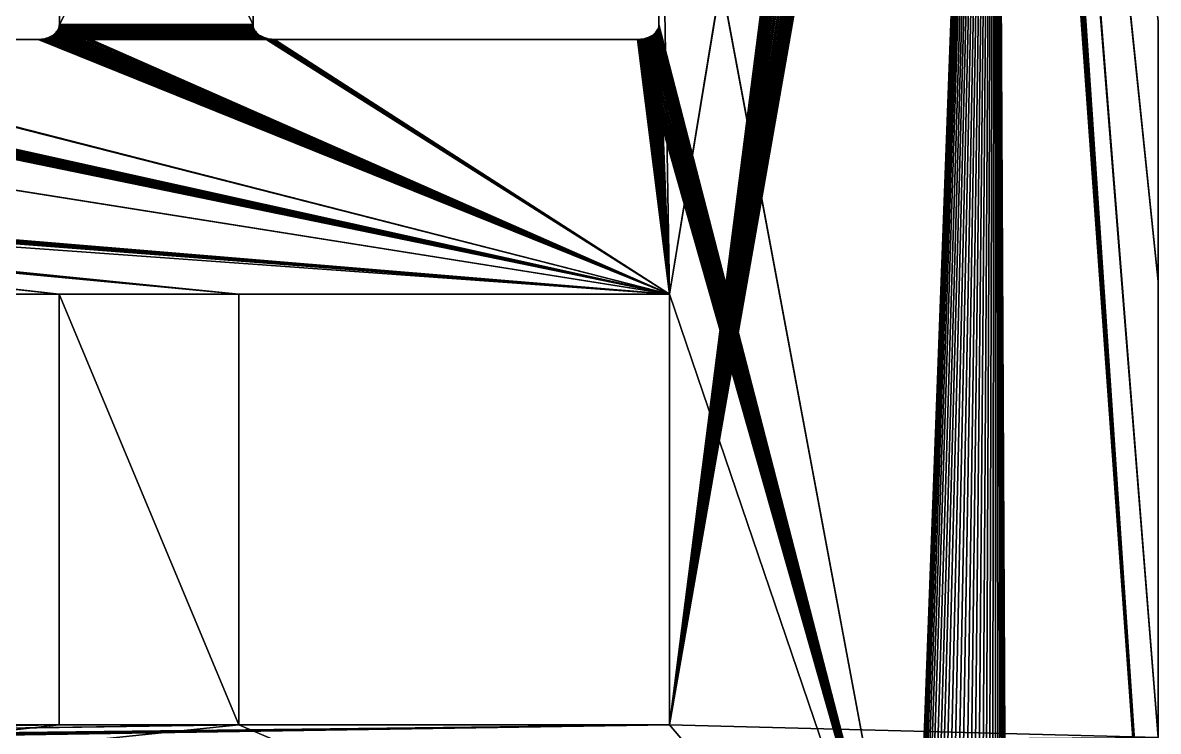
# Model space of a CAD drawing. Extents: x -56 to 56, y -42 to 42.
# Drawn here: x 19.22 to 56.15, y -26.81 to -3.78 of the extents above; entities that cross this region are included whole.
import ezdxf

# ---------------------------------------------------------------- set-up
doc = ezdxf.new("R2010")
doc.units = 0

msp = doc.modelspace()

# ---------------------------------------------------------------- linework, layer by layer
for points in [[(40.253, -12.604, 13), (39.911, 8.377, 13), (48.207, 35.803, 13)], [(40.253, -12.604, 13), (48.207, 35.803, 13), (48.229, 35.657, 13)], [(40.253, -26.604, 13), (40.253, -12.604, 13), (48.229, 35.657, 13)], [(40.253, -26.604, 13), (48.229, 35.657, 13), (48.265, 35.515, 13)], [(40.253, -26.604, 13), (51.135, 35.515, 13), (51.171, 35.657, 13)], [(40.253, -26.604, 13), (51.171, 35.657, 13), (56.15, -27.014, 13)], [(40.253, -26.604, 13), (48.265, 35.515, 13), (48.314, 35.376, 13)], [(40.253, -26.604, 13), (51.086, 35.376, 13), (51.135, 35.515, 13)], [(56.15, -38.472, 16), (51.135, 35.515, 16), (51.086, 35.376, 16)], [(56.15, -27.014, 16), (51.171, 35.657, 16), (51.135, 35.515, 16)], [(56.15, -38.472, 16), (56.15, -27.014, 16), (51.135, 35.515, 16)], [(51.171, 35.657, 13), (51.193, 35.803, 13), (56.15, -12.194, 13)], [(56.15, -12.194, 16), (51.193, 35.803, 16), (51.171, 35.657, 16)], [(51.171, 35.657, 13), (56.15, -12.194, 13), (56.15, -27.014, 13)], [(56.15, -27.014, 16), (56.15, -12.194, 16), (51.171, 35.657, 16)], [(51.193, 35.803, 13), (56.15, -3.728, 13), (56.15, -12.194, 13)], [(56.15, -12.194, 16), (56.15, -3.728, 16), (51.193, 35.803, 16)], [(40.253, -26.604, 13), (48.314, 35.376, 13), (48.377, 35.243, 13)], [(40.253, -26.604, 13), (51.023, 35.243, 13), (51.086, 35.376, 13)], [(40.253, -26.604, 13), (48.377, 35.243, 13), (48.453, 35.117, 13)], [(40.253, -26.604, 13), (50.947, 35.117, 13), (51.023, 35.243, 13)], [(40.253, -26.604, 13), (48.453, 35.117, 13), (48.54, 34.998, 13)], [(40.253, -26.604, 13), (50.859, 34.998, 13), (50.947, 35.117, 13)], [(56.15, -38.472, 16), (50.947, 35.117, 16), (50.859, 34.998, 16)], [(56.15, -38.472, 16), (51.023, 35.243, 16), (50.947, 35.117, 16)], [(56.15, -38.472, 16), (51.086, 35.376, 16), (51.023, 35.243, 16)], [(48.2, -35.95, 16), (50.859, 34.998, 16), (39.909, 8.415, 16)], [(40.253, -26.604, 13), (48.54, 34.998, 13), (48.639, 34.889, 13)], [(40.253, -26.604, 13), (50.761, 34.889, 13), (50.859, 34.998, 13)], [(40.253, -26.604, 13), (48.639, 34.889, 13), (48.748, 34.79, 13)], [(40.253, -26.604, 13), (50.652, 34.79, 13), (50.761, 34.889, 13)], [(40.253, -26.604, 13), (48.748, 34.79, 13), (48.867, 34.703, 13)], [(40.253, -26.604, 13), (50.533, 34.703, 13), (50.652, 34.79, 13)], [(48.2, -35.95, 16), (48.207, -35.803, 16), (50.859, 34.998, 16)], [(48.207, -35.803, 16), (48.229, -35.657, 16), (50.859, 34.998, 16)], [(48.229, -35.657, 16), (48.265, -35.515, 16), (50.859, 34.998, 16)], [(48.265, -35.515, 16), (48.314, -35.376, 16), (50.859, 34.998, 16)], [(48.314, -35.376, 16), (48.377, -35.243, 16), (50.859, 34.998, 16)], [(48.377, -35.243, 16), (48.453, -35.117, 16), (50.859, 34.998, 16)], [(48.453, -35.117, 16), (48.54, -34.998, 16), (50.859, 34.998, 16)], [(48.54, -34.998, 16), (48.639, -34.889, 16), (50.859, 34.998, 16)], [(48.639, -34.889, 16), (48.748, -34.79, 16), (50.859, 34.998, 16)], [(48.748, -34.79, 16), (48.867, -34.703, 16), (50.859, 34.998, 16)], [(48.867, -34.703, 16), (48.993, -34.627, 16), (50.859, 34.998, 16)], [(48.993, -34.627, 16), (49.126, -34.564, 16), (50.859, 34.998, 16)], [(49.126, -34.564, 16), (49.265, -34.515, 16), (50.859, 34.998, 16)], [(49.265, -34.515, 16), (49.407, -34.479, 16), (50.859, 34.998, 16)], [(49.407, -34.479, 16), (49.553, -34.457, 16), (50.859, 34.998, 16)], [(49.553, -34.457, 16), (49.7, -34.45, 16), (50.859, 34.998, 16)], [(49.7, -34.45, 16), (49.847, -34.457, 16), (50.859, 34.998, 16)], [(49.847, -34.457, 16), (49.993, -34.479, 16), (50.859, 34.998, 16)], [(49.993, -34.479, 16), (50.135, -34.515, 16), (50.859, 34.998, 16)], [(50.135, -34.515, 16), (50.274, -34.564, 16), (50.859, 34.998, 16)], [(50.274, -34.564, 16), (50.407, -34.627, 16), (50.859, 34.998, 16)], [(50.407, -34.627, 16), (50.533, -34.703, 16), (50.859, 34.998, 16)], [(50.533, -34.703, 16), (50.652, -34.79, 16), (50.859, 34.998, 16)], [(50.652, -34.79, 16), (50.761, -34.889, 16), (50.859, 34.998, 16)], [(50.761, -34.889, 16), (50.859, -34.998, 16), (50.859, 34.998, 16)], [(51.2, -35.95, 16), (56.15, -38.472, 16), (50.859, 34.998, 16)], [(51.193, -35.803, 16), (51.2, -35.95, 16), (50.859, 34.998, 16)], [(51.171, -35.657, 16), (51.193, -35.803, 16), (50.859, 34.998, 16)], [(51.135, -35.515, 16), (51.171, -35.657, 16), (50.859, 34.998, 16)], [(51.086, -35.376, 16), (51.135, -35.515, 16), (50.859, 34.998, 16)], [(51.023, -35.243, 16), (51.086, -35.376, 16), (50.859, 34.998, 16)], [(50.947, -35.117, 16), (51.023, -35.243, 16), (50.859, 34.998, 16)], [(50.859, -34.998, 16), (50.947, -35.117, 16), (50.859, 34.998, 16)], [(40.253, -26.604, 13), (48.867, 34.703, 13), (48.993, 34.627, 13)], [(40.253, -26.604, 13), (50.407, 34.627, 13), (50.533, 34.703, 13)], [(40.253, -26.604, 13), (48.993, 34.627, 13), (49.126, 34.564, 13)], [(40.253, -26.604, 13), (50.274, 34.564, 13), (50.407, 34.627, 13)], [(40.253, -26.604, 13), (49.126, 34.564, 13), (49.265, 34.515, 13)], [(40.253, -26.604, 13), (50.135, 34.515, 13), (50.274, 34.564, 13)], [(40.253, -26.604, 13), (49.265, 34.515, 13), (49.407, 34.479, 13)], [(40.253, -26.604, 13), (49.993, 34.479, 13), (50.135, 34.515, 13)], [(40.253, -26.604, 13), (49.407, 34.479, 13), (49.553, 34.457, 13)], [(40.253, -26.604, 13), (49.847, 34.457, 13), (49.993, 34.479, 13)], [(40.253, -26.604, 13), (49.553, 34.457, 13), (49.7, 34.45, 13)], [(40.253, -26.604, 13), (49.7, 34.45, 13), (49.847, 34.457, 13)], [(20.411, -3.841, 16), (20.411, 8.377, 16), (20.411, 8.377, 13)], [(20.411, -3.841, 16), (20.411, 8.377, 13), (20.411, -3.841, 13)], [(20.411, 8.377, 13), (26.711, 8.377, 13), (26.711, -3.841, 13)], [(20.411, 8.377, 13), (26.711, -3.841, 13), (20.411, -3.841, 13)], [(26.711, 8.377, 16), (20.411, 8.377, 16), (20.411, -3.841, 16)], [(26.711, 8.377, 16), (20.411, -3.841, 16), (26.711, -3.841, 16)], [(26.711, -3.841, 16), (26.711, -3.841, 13), (26.711, 8.377, 13)], [(26.711, -3.841, 16), (26.711, 8.377, 13), (26.711, 8.377, 16)], [(48.2, -35.95, 16), (39.909, 8.415, 16), (39.911, 8.377, 16)], [(39.911, -3.841, 16), (39.911, 8.377, 16), (39.911, 8.377, 13)], [(39.911, -3.841, 16), (39.911, 8.377, 13), (39.911, -3.841, 13)], [(40.253, -12.604, 13), (39.911, -3.841, 13), (39.911, 8.377, 13)], [(48.2, -35.95, 16), (39.911, 8.377, 16), (39.911, -3.841, 16)], [(40.253, -12.604, 13), (0.598, -4.095, 13), (0.624, -4.062, 13)], [(40.253, -12.604, 13), (0.624, -4.062, 13), (0.647, -4.027, 13)], [(40.253, -12.604, 13), (0.647, -4.027, 13), (0.666, -3.992, 13)], [(40.253, -12.604, 13), (0.666, -3.992, 13), (0.681, -3.955, 13)], [(40.253, -12.604, 13), (0.681, -3.955, 13), (0.691, -3.917, 13)], [(40.253, -12.604, 13), (0.691, -3.917, 13), (0.698, -3.88, 13)], [(40.253, -12.604, 13), (0.698, -3.88, 13), (0.7, -3.841, 13)], [(40.253, -12.604, 13), (0.7, -3.841, 13), (7.689, -4.304, 13)], [(20.309, -4.095, 16), (20.335, -4.062, 16), (20.335, -4.062, 13)], [(20.309, -4.095, 16), (20.335, -4.062, 13), (20.309, -4.095, 13)], [(40.253, -12.604, 13), (20.309, -4.095, 13), (20.335, -4.062, 13)], [(26.813, -4.095, 16), (20.335, -4.062, 16), (20.309, -4.095, 16)], [(20.335, -4.062, 16), (20.358, -4.027, 16), (20.358, -4.027, 13)], [(20.335, -4.062, 16), (20.358, -4.027, 13), (20.335, -4.062, 13)], [(40.253, -12.604, 13), (20.335, -4.062, 13), (20.358, -4.027, 13)], [(26.786, -4.062, 16), (20.358, -4.027, 16), (20.335, -4.062, 16)], [(26.813, -4.095, 16), (26.786, -4.062, 16), (20.335, -4.062, 16)], [(20.358, -4.027, 16), (20.377, -3.992, 16), (20.377, -3.992, 13)], [(20.358, -4.027, 16), (20.377, -3.992, 13), (20.358, -4.027, 13)], [(40.253, -12.604, 13), (20.358, -4.027, 13), (20.377, -3.992, 13)], [(26.763, -4.027, 16), (20.377, -3.992, 16), (20.358, -4.027, 16)], [(26.786, -4.062, 16), (26.763, -4.027, 16), (20.358, -4.027, 16)], [(20.377, -3.992, 16), (20.391, -3.955, 16), (20.391, -3.955, 13)], [(20.377, -3.992, 16), (20.391, -3.955, 13), (20.377, -3.992, 13)], [(40.253, -12.604, 13), (20.377, -3.992, 13), (20.391, -3.955, 13)], [(26.745, -3.992, 16), (20.391, -3.955, 16), (20.377, -3.992, 16)], [(26.763, -4.027, 16), (26.745, -3.992, 16), (20.377, -3.992, 16)], [(20.391, -3.955, 16), (20.402, -3.917, 16), (20.402, -3.917, 13)], [(20.391, -3.955, 16), (20.402, -3.917, 13), (20.391, -3.955, 13)], [(40.253, -12.604, 13), (20.391, -3.955, 13), (20.402, -3.917, 13)], [(26.73, -3.955, 16), (20.402, -3.917, 16), (20.391, -3.955, 16)], [(26.745, -3.992, 16), (26.73, -3.955, 16), (20.391, -3.955, 16)], [(20.402, -3.917, 16), (20.408, -3.88, 16), (20.408, -3.88, 13)], [(20.402, -3.917, 16), (20.408, -3.88, 13), (20.402, -3.917, 13)], [(40.253, -12.604, 13), (20.402, -3.917, 13), (20.408, -3.88, 13)], [(26.719, -3.917, 16), (20.408, -3.88, 16), (20.402, -3.917, 16)], [(26.73, -3.955, 16), (26.719, -3.917, 16), (20.402, -3.917, 16)], [(20.408, -3.88, 16), (20.411, -3.841, 16), (20.411, -3.841, 13)], [(20.408, -3.88, 16), (20.411, -3.841, 13), (20.408, -3.88, 13)], [(20.408, -3.88, 13), (20.411, -3.841, 13), (26.711, -3.841, 13)], [(20.408, -3.88, 13), (26.711, -3.841, 13), (26.713, -3.88, 13)], [(26.713, -3.88, 16), (20.411, -3.841, 16), (20.408, -3.88, 16)], [(20.408, -3.88, 13), (26.713, -3.88, 13), (26.719, -3.917, 13)], [(20.408, -3.88, 13), (26.719, -3.917, 13), (26.73, -3.955, 13)], [(20.408, -3.88, 13), (26.73, -3.955, 13), (26.745, -3.992, 13)], [(20.408, -3.88, 13), (26.745, -3.992, 13), (26.763, -4.027, 13)], [(20.408, -3.88, 13), (26.763, -4.027, 13), (26.786, -4.062, 13)], [(20.408, -3.88, 13), (26.786, -4.062, 13), (26.813, -4.095, 13)], [(20.408, -3.88, 13), (26.813, -4.095, 13), (26.843, -4.127, 13)], [(20.408, -3.88, 13), (26.843, -4.127, 13), (26.876, -4.157, 13)], [(20.408, -3.88, 13), (26.876, -4.157, 13), (26.913, -4.185, 13)], [(20.408, -3.88, 13), (26.913, -4.185, 13), (26.953, -4.211, 13)], [(40.253, -12.604, 13), (20.408, -3.88, 13), (26.953, -4.211, 13)], [(26.719, -3.917, 16), (26.713, -3.88, 16), (20.408, -3.88, 16)], [(26.713, -3.88, 16), (26.711, -3.841, 16), (20.411, -3.841, 16)], [(26.711, -3.841, 13), (26.711, -3.841, 16), (26.713, -3.88, 16)], [(26.711, -3.841, 13), (26.713, -3.88, 16), (26.713, -3.88, 13)], [(26.713, -3.88, 13), (26.713, -3.88, 16), (26.719, -3.917, 16)], [(26.713, -3.88, 13), (26.719, -3.917, 16), (26.719, -3.917, 13)], [(26.719, -3.917, 13), (26.719, -3.917, 16), (26.73, -3.955, 16)], [(26.719, -3.917, 13), (26.73, -3.955, 16), (26.73, -3.955, 13)], [(26.73, -3.955, 13), (26.73, -3.955, 16), (26.745, -3.992, 16)], [(26.73, -3.955, 13), (26.745, -3.992, 16), (26.745, -3.992, 13)], [(26.745, -3.992, 13), (26.745, -3.992, 16), (26.763, -4.027, 16)], [(26.745, -3.992, 13), (26.763, -4.027, 16), (26.763, -4.027, 13)], [(26.763, -4.027, 13), (26.763, -4.027, 16), (26.786, -4.062, 16)], [(26.763, -4.027, 13), (26.786, -4.062, 16), (26.786, -4.062, 13)], [(26.786, -4.062, 13), (26.786, -4.062, 16), (26.813, -4.095, 16)], [(26.786, -4.062, 13), (26.813, -4.095, 16), (26.813, -4.095, 13)], [(39.809, -4.095, 16), (39.835, -4.062, 16), (39.835, -4.062, 13)], [(39.809, -4.095, 16), (39.835, -4.062, 13), (39.809, -4.095, 13)], [(40.253, -12.604, 13), (39.809, -4.095, 13), (39.835, -4.062, 13)], [(48.2, -35.95, 16), (39.835, -4.062, 16), (39.809, -4.095, 16)], [(39.835, -4.062, 16), (39.858, -4.027, 16), (39.858, -4.027, 13)], [(39.835, -4.062, 16), (39.858, -4.027, 13), (39.835, -4.062, 13)], [(40.253, -12.604, 13), (39.835, -4.062, 13), (39.858, -4.027, 13)], [(48.2, -35.95, 16), (39.858, -4.027, 16), (39.835, -4.062, 16)], [(39.858, -4.027, 16), (39.877, -3.992, 16), (39.877, -3.992, 13)], [(39.858, -4.027, 16), (39.877, -3.992, 13), (39.858, -4.027, 13)], [(40.253, -12.604, 13), (39.858, -4.027, 13), (39.877, -3.992, 13)], [(48.2, -35.95, 16), (39.877, -3.992, 16), (39.858, -4.027, 16)], [(39.877, -3.992, 16), (39.892, -3.955, 16), (39.892, -3.955, 13)], [(39.877, -3.992, 16), (39.892, -3.955, 13), (39.877, -3.992, 13)], [(40.253, -12.604, 13), (39.877, -3.992, 13), (39.892, -3.955, 13)], [(48.2, -35.95, 16), (39.892, -3.955, 16), (39.877, -3.992, 16)], [(39.892, -3.955, 16), (39.902, -3.917, 16), (39.902, -3.917, 13)], [(39.892, -3.955, 16), (39.902, -3.917, 13), (39.892, -3.955, 13)], [(40.253, -12.604, 13), (39.892, -3.955, 13), (39.902, -3.917, 13)], [(48.2, -35.95, 16), (39.902, -3.917, 16), (39.892, -3.955, 16)], [(39.902, -3.917, 16), (39.909, -3.88, 16), (39.909, -3.88, 13)], [(39.902, -3.917, 16), (39.909, -3.88, 13), (39.902, -3.917, 13)], [(40.253, -12.604, 13), (39.902, -3.917, 13), (39.909, -3.88, 13)], [(48.2, -35.95, 16), (39.909, -3.88, 16), (39.902, -3.917, 16)], [(39.909, -3.88, 16), (39.911, -3.841, 16), (39.911, -3.841, 13)], [(39.909, -3.88, 16), (39.911, -3.841, 13), (39.909, -3.88, 13)], [(40.253, -12.604, 13), (39.909, -3.88, 13), (39.911, -3.841, 13)], [(48.2, -35.95, 16), (39.911, -3.841, 16), (39.909, -3.88, 16)], [(56.15, -12.194, 16), (56.15, -12.194, 13), (56.15, -3.728, 13)], [(56.15, -12.194, 16), (56.15, -3.728, 13), (56.15, -3.728, 16)], [(40.253, -12.604, 13), (-19.656, -7.637, 13), (-11.969, -4.314, 13)], [(7.903, -4.327, 16), (-19.384, -8.317, 16), (40.253, -12.604, 16)], [(40.253, -12.604, 13), (-11.969, -4.314, 13), (-11.916, -4.321, 13)], [(40.253, -12.604, 13), (-11.916, -4.321, 13), (-11.862, -4.326, 13)], [(40.253, -12.604, 13), (-11.862, -4.326, 13), (-11.808, -4.327, 13)], [(40.253, -12.604, 13), (-11.808, -4.327, 13), (0.008, -4.327, 13)], [(40.253, -12.604, 13), (0.008, -4.327, 13), (0.062, -4.326, 13)], [(40.253, -12.604, 13), (0.062, -4.326, 13), (0.116, -4.321, 13)], [(40.253, -12.604, 13), (0.116, -4.321, 13), (0.169, -4.314, 13)], [(40.253, -12.604, 13), (0.169, -4.314, 13), (0.221, -4.304, 13)], [(40.253, -12.604, 13), (0.221, -4.304, 13), (0.272, -4.29, 13)], [(40.253, -12.604, 13), (0.272, -4.29, 13), (0.322, -4.274, 13)], [(40.253, -12.604, 13), (0.322, -4.274, 13), (0.369, -4.256, 13)], [(40.253, -12.604, 13), (0.369, -4.256, 13), (0.414, -4.235, 13)], [(40.253, -12.604, 13), (0.414, -4.235, 13), (0.457, -4.211, 13)], [(40.253, -12.604, 13), (0.457, -4.211, 13), (0.497, -4.185, 13)], [(40.253, -12.604, 13), (0.497, -4.185, 13), (0.534, -4.157, 13)], [(40.253, -12.604, 13), (0.534, -4.157, 13), (0.568, -4.127, 13)], [(40.253, -12.604, 13), (0.568, -4.127, 13), (0.598, -4.095, 13)], [(40.253, -12.604, 13), (7.689, -4.304, 13), (7.741, -4.314, 13)], [(40.253, -12.604, 13), (7.741, -4.314, 13), (7.794, -4.321, 13)], [(40.253, -12.604, 13), (7.794, -4.321, 13), (7.848, -4.326, 13)], [(40.253, -12.604, 13), (7.848, -4.326, 13), (7.903, -4.327, 13)], [(19.718, -4.327, 13), (7.903, -4.327, 13), (7.903, -4.327, 16)], [(19.718, -4.327, 13), (7.903, -4.327, 16), (19.718, -4.327, 16)], [(40.253, -12.604, 13), (7.903, -4.327, 13), (19.718, -4.327, 13)], [(19.718, -4.327, 16), (7.903, -4.327, 16), (40.253, -12.604, 16)], [(19.718, -4.327, 16), (19.773, -4.326, 16), (19.773, -4.326, 13)], [(19.718, -4.327, 16), (19.773, -4.326, 13), (19.718, -4.327, 13)], [(40.253, -12.604, 13), (19.718, -4.327, 13), (19.773, -4.326, 13)], [(27.403, -4.327, 16), (19.773, -4.326, 16), (19.718, -4.327, 16)], [(27.403, -4.327, 16), (19.718, -4.327, 16), (40.253, -12.604, 16)], [(19.773, -4.326, 16), (19.827, -4.321, 16), (19.827, -4.321, 13)], [(19.773, -4.326, 16), (19.827, -4.321, 13), (19.773, -4.326, 13)], [(40.253, -12.604, 13), (19.773, -4.326, 13), (19.827, -4.321, 13)], [(27.349, -4.326, 16), (19.827, -4.321, 16), (19.773, -4.326, 16)], [(27.403, -4.327, 16), (27.349, -4.326, 16), (19.773, -4.326, 16)], [(19.827, -4.321, 16), (19.88, -4.314, 16), (19.88, -4.314, 13)], [(19.827, -4.321, 16), (19.88, -4.314, 13), (19.827, -4.321, 13)], [(40.253, -12.604, 13), (19.827, -4.321, 13), (19.88, -4.314, 13)], [(27.295, -4.321, 16), (19.88, -4.314, 16), (19.827, -4.321, 16)], [(27.349, -4.326, 16), (27.295, -4.321, 16), (19.827, -4.321, 16)], [(19.88, -4.314, 16), (19.932, -4.304, 16), (19.932, -4.304, 13)], [(19.88, -4.314, 16), (19.932, -4.304, 13), (19.88, -4.314, 13)], [(40.253, -12.604, 13), (19.88, -4.314, 13), (19.932, -4.304, 13)], [(27.241, -4.314, 16), (19.932, -4.304, 16), (19.88, -4.314, 16)], [(27.295, -4.321, 16), (27.241, -4.314, 16), (19.88, -4.314, 16)], [(19.932, -4.304, 16), (19.983, -4.29, 16), (19.983, -4.29, 13)], [(19.932, -4.304, 16), (19.983, -4.29, 13), (19.932, -4.304, 13)], [(40.253, -12.604, 13), (19.932, -4.304, 13), (19.983, -4.29, 13)], [(27.189, -4.304, 16), (19.983, -4.29, 16), (19.932, -4.304, 16)], [(27.241, -4.314, 16), (27.189, -4.304, 16), (19.932, -4.304, 16)], [(19.983, -4.29, 16), (20.033, -4.274, 16), (20.033, -4.274, 13)], [(19.983, -4.29, 16), (20.033, -4.274, 13), (19.983, -4.29, 13)], [(40.253, -12.604, 13), (19.983, -4.29, 13), (20.033, -4.274, 13)], [(27.138, -4.29, 16), (20.033, -4.274, 16), (19.983, -4.29, 16)], [(27.189, -4.304, 16), (27.138, -4.29, 16), (19.983, -4.29, 16)], [(20.033, -4.274, 16), (20.08, -4.256, 16), (20.08, -4.256, 13)], [(20.033, -4.274, 16), (20.08, -4.256, 13), (20.033, -4.274, 13)], [(40.253, -12.604, 13), (20.033, -4.274, 13), (20.08, -4.256, 13)], [(27.089, -4.274, 16), (20.08, -4.256, 16), (20.033, -4.274, 16)], [(27.138, -4.29, 16), (27.089, -4.274, 16), (20.033, -4.274, 16)], [(20.08, -4.256, 16), (20.125, -4.235, 16), (20.125, -4.235, 13)], [(20.08, -4.256, 16), (20.125, -4.235, 13), (20.08, -4.256, 13)], [(40.253, -12.604, 13), (20.08, -4.256, 13), (20.125, -4.235, 13)], [(27.041, -4.256, 16), (20.125, -4.235, 16), (20.08, -4.256, 16)], [(27.089, -4.274, 16), (27.041, -4.256, 16), (20.08, -4.256, 16)], [(20.125, -4.235, 16), (20.168, -4.211, 16), (20.168, -4.211, 13)], [(20.125, -4.235, 16), (20.168, -4.211, 13), (20.125, -4.235, 13)], [(40.253, -12.604, 13), (20.125, -4.235, 13), (20.168, -4.211, 13)], [(26.996, -4.235, 16), (20.168, -4.211, 16), (20.125, -4.235, 16)], [(27.041, -4.256, 16), (26.996, -4.235, 16), (20.125, -4.235, 16)], [(20.168, -4.211, 16), (20.208, -4.185, 16), (20.208, -4.185, 13)], [(20.168, -4.211, 16), (20.208, -4.185, 13), (20.168, -4.211, 13)], [(40.253, -12.604, 13), (20.168, -4.211, 13), (20.208, -4.185, 13)], [(26.953, -4.211, 16), (20.208, -4.185, 16), (20.168, -4.211, 16)], [(26.996, -4.235, 16), (26.953, -4.211, 16), (20.168, -4.211, 16)], [(20.208, -4.185, 16), (20.245, -4.157, 16), (20.245, -4.157, 13)], [(20.208, -4.185, 16), (20.245, -4.157, 13), (20.208, -4.185, 13)], [(40.253, -12.604, 13), (20.208, -4.185, 13), (20.245, -4.157, 13)], [(26.913, -4.185, 16), (20.245, -4.157, 16), (20.208, -4.185, 16)], [(26.953, -4.211, 16), (26.913, -4.185, 16), (20.208, -4.185, 16)], [(20.245, -4.157, 16), (20.278, -4.127, 16), (20.278, -4.127, 13)], [(20.245, -4.157, 16), (20.278, -4.127, 13), (20.245, -4.157, 13)], [(40.253, -12.604, 13), (20.245, -4.157, 13), (20.278, -4.127, 13)], [(26.876, -4.157, 16), (20.278, -4.127, 16), (20.245, -4.157, 16)], [(26.913, -4.185, 16), (26.876, -4.157, 16), (20.245, -4.157, 16)], [(20.278, -4.127, 16), (20.309, -4.095, 16), (20.309, -4.095, 13)], [(20.278, -4.127, 16), (20.309, -4.095, 13), (20.278, -4.127, 13)], [(40.253, -12.604, 13), (20.278, -4.127, 13), (20.309, -4.095, 13)], [(26.843, -4.127, 16), (20.309, -4.095, 16), (20.278, -4.127, 16)], [(26.876, -4.157, 16), (26.843, -4.127, 16), (20.278, -4.127, 16)], [(26.843, -4.127, 16), (26.813, -4.095, 16), (20.309, -4.095, 16)], [(26.813, -4.095, 13), (26.813, -4.095, 16), (26.843, -4.127, 16)], [(26.813, -4.095, 13), (26.843, -4.127, 16), (26.843, -4.127, 13)], [(26.843, -4.127, 13), (26.843, -4.127, 16), (26.876, -4.157, 16)], [(26.843, -4.127, 13), (26.876, -4.157, 16), (26.876, -4.157, 13)], [(26.876, -4.157, 13), (26.876, -4.157, 16), (26.913, -4.185, 16)], [(26.876, -4.157, 13), (26.913, -4.185, 16), (26.913, -4.185, 13)], [(26.913, -4.185, 16), (26.953, -4.211, 16), (26.953, -4.211, 13)], [(26.913, -4.185, 16), (26.953, -4.211, 13), (26.913, -4.185, 13)], [(26.953, -4.211, 16), (26.996, -4.235, 16), (26.996, -4.235, 13)], [(26.953, -4.211, 16), (26.996, -4.235, 13), (26.953, -4.211, 13)], [(40.253, -12.604, 13), (26.953, -4.211, 13), (26.996, -4.235, 13)], [(26.996, -4.235, 16), (27.041, -4.256, 16), (27.041, -4.256, 13)], [(26.996, -4.235, 16), (27.041, -4.256, 13), (26.996, -4.235, 13)], [(40.253, -12.604, 13), (26.996, -4.235, 13), (27.041, -4.256, 13)], [(27.041, -4.256, 16), (27.089, -4.274, 16), (27.089, -4.274, 13)], [(27.041, -4.256, 16), (27.089, -4.274, 13), (27.041, -4.256, 13)], [(40.253, -12.604, 13), (27.041, -4.256, 13), (27.089, -4.274, 13)], [(27.089, -4.274, 16), (27.138, -4.29, 16), (27.138, -4.29, 13)], [(27.089, -4.274, 16), (27.138, -4.29, 13), (27.089, -4.274, 13)], [(40.253, -12.604, 13), (27.089, -4.274, 13), (27.138, -4.29, 13)], [(27.138, -4.29, 16), (27.189, -4.304, 16), (27.189, -4.304, 13)], [(27.138, -4.29, 16), (27.189, -4.304, 13), (27.138, -4.29, 13)], [(40.253, -12.604, 13), (27.138, -4.29, 13), (27.189, -4.304, 13)], [(27.189, -4.304, 16), (27.241, -4.314, 16), (27.241, -4.314, 13)], [(27.189, -4.304, 16), (27.241, -4.314, 13), (27.189, -4.304, 13)], [(40.253, -12.604, 13), (27.189, -4.304, 13), (27.241, -4.314, 13)], [(27.241, -4.314, 16), (27.295, -4.321, 16), (27.295, -4.321, 13)], [(27.241, -4.314, 16), (27.295, -4.321, 13), (27.241, -4.314, 13)], [(40.253, -12.604, 13), (27.241, -4.314, 13), (27.295, -4.321, 13)], [(27.295, -4.321, 16), (27.349, -4.326, 16), (27.349, -4.326, 13)], [(27.295, -4.321, 16), (27.349, -4.326, 13), (27.295, -4.321, 13)], [(40.253, -12.604, 13), (27.295, -4.321, 13), (27.349, -4.326, 13)], [(27.349, -4.326, 16), (27.403, -4.327, 16), (27.403, -4.327, 13)], [(27.349, -4.326, 16), (27.403, -4.327, 13), (27.349, -4.326, 13)], [(40.253, -12.604, 13), (27.349, -4.326, 13), (27.403, -4.327, 13)], [(39.218, -4.327, 13), (27.403, -4.327, 13), (27.403, -4.327, 16)], [(39.218, -4.327, 13), (27.403, -4.327, 16), (39.218, -4.327, 16)], [(40.253, -12.604, 13), (27.403, -4.327, 13), (39.218, -4.327, 13)], [(39.218, -4.327, 16), (27.403, -4.327, 16), (40.253, -12.604, 16)], [(39.218, -4.327, 16), (39.273, -4.326, 16), (39.273, -4.326, 13)], [(39.218, -4.327, 16), (39.273, -4.326, 13), (39.218, -4.327, 13)], [(40.253, -12.604, 13), (39.218, -4.327, 13), (39.273, -4.326, 13)], [(48.2, -35.95, 16), (39.273, -4.326, 16), (39.218, -4.327, 16)], [(48.2, -35.95, 16), (39.218, -4.327, 16), (40.253, -12.604, 16)], [(39.273, -4.326, 16), (39.327, -4.321, 16), (39.327, -4.321, 13)], [(39.273, -4.326, 16), (39.327, -4.321, 13), (39.273, -4.326, 13)], [(40.253, -12.604, 13), (39.273, -4.326, 13), (39.327, -4.321, 13)], [(48.2, -35.95, 16), (39.327, -4.321, 16), (39.273, -4.326, 16)], [(39.327, -4.321, 16), (39.38, -4.314, 16), (39.38, -4.314, 13)], [(39.327, -4.321, 16), (39.38, -4.314, 13), (39.327, -4.321, 13)], [(40.253, -12.604, 13), (39.327, -4.321, 13), (39.38, -4.314, 13)], [(48.2, -35.95, 16), (39.38, -4.314, 16), (39.327, -4.321, 16)], [(39.38, -4.314, 16), (39.432, -4.304, 16), (39.432, -4.304, 13)], [(39.38, -4.314, 16), (39.432, -4.304, 13), (39.38, -4.314, 13)], [(40.253, -12.604, 13), (39.38, -4.314, 13), (39.432, -4.304, 13)], [(48.2, -35.95, 16), (39.432, -4.304, 16), (39.38, -4.314, 16)], [(39.432, -4.304, 16), (39.483, -4.29, 16), (39.483, -4.29, 13)], [(39.432, -4.304, 16), (39.483, -4.29, 13), (39.432, -4.304, 13)], [(40.253, -12.604, 13), (39.432, -4.304, 13), (39.483, -4.29, 13)], [(48.2, -35.95, 16), (39.483, -4.29, 16), (39.432, -4.304, 16)], [(39.483, -4.29, 16), (39.533, -4.274, 16), (39.533, -4.274, 13)], [(39.483, -4.29, 16), (39.533, -4.274, 13), (39.483, -4.29, 13)], [(40.253, -12.604, 13), (39.483, -4.29, 13), (39.533, -4.274, 13)], [(48.2, -35.95, 16), (39.533, -4.274, 16), (39.483, -4.29, 16)], [(39.533, -4.274, 16), (39.58, -4.256, 16), (39.58, -4.256, 13)], [(39.533, -4.274, 16), (39.58, -4.256, 13), (39.533, -4.274, 13)], [(40.253, -12.604, 13), (39.533, -4.274, 13), (39.58, -4.256, 13)], [(48.2, -35.95, 16), (39.58, -4.256, 16), (39.533, -4.274, 16)], [(39.58, -4.256, 16), (39.625, -4.235, 16), (39.625, -4.235, 13)], [(39.58, -4.256, 16), (39.625, -4.235, 13), (39.58, -4.256, 13)], [(40.253, -12.604, 13), (39.58, -4.256, 13), (39.625, -4.235, 13)], [(48.2, -35.95, 16), (39.625, -4.235, 16), (39.58, -4.256, 16)], [(39.625, -4.235, 16), (39.668, -4.211, 16), (39.668, -4.211, 13)], [(39.625, -4.235, 16), (39.668, -4.211, 13), (39.625, -4.235, 13)], [(40.253, -12.604, 13), (39.625, -4.235, 13), (39.668, -4.211, 13)], [(48.2, -35.95, 16), (39.668, -4.211, 16), (39.625, -4.235, 16)], [(39.668, -4.211, 16), (39.708, -4.185, 16), (39.708, -4.185, 13)], [(39.668, -4.211, 16), (39.708, -4.185, 13), (39.668, -4.211, 13)], [(40.253, -12.604, 13), (39.668, -4.211, 13), (39.708, -4.185, 13)], [(48.2, -35.95, 16), (39.708, -4.185, 16), (39.668, -4.211, 16)], [(39.708, -4.185, 16), (39.745, -4.157, 16), (39.745, -4.157, 13)], [(39.708, -4.185, 16), (39.745, -4.157, 13), (39.708, -4.185, 13)], [(40.253, -12.604, 13), (39.708, -4.185, 13), (39.745, -4.157, 13)], [(48.2, -35.95, 16), (39.745, -4.157, 16), (39.708, -4.185, 16)], [(39.745, -4.157, 16), (39.778, -4.127, 16), (39.778, -4.127, 13)], [(39.745, -4.157, 16), (39.778, -4.127, 13), (39.745, -4.157, 13)], [(40.253, -12.604, 13), (39.745, -4.157, 13), (39.778, -4.127, 13)], [(48.2, -35.95, 16), (39.778, -4.127, 16), (39.745, -4.157, 16)], [(39.778, -4.127, 16), (39.809, -4.095, 16), (39.809, -4.095, 13)], [(39.778, -4.127, 16), (39.809, -4.095, 13), (39.778, -4.127, 13)], [(40.253, -12.604, 13), (39.778, -4.127, 13), (39.809, -4.095, 13)], [(48.2, -35.95, 16), (39.809, -4.095, 16), (39.778, -4.127, 16)], [(40.253, -12.604, 13), (-19.585, -7.725, 13), (-19.656, -7.637, 13)], [(40.253, -12.604, 13), (-19.524, -7.818, 13), (-19.585, -7.725, 13)], [(40.253, -12.604, 13), (-19.474, -7.913, 13), (-19.524, -7.818, 13)], [(40.253, -12.604, 13), (-19.435, -8.011, 13), (-19.474, -7.913, 13)], [(26.253, -12.604, 13), (-19.407, -8.111, 13), (-19.435, -8.011, 13)], [(40.253, -12.604, 13), (26.253, -12.604, 13), (-19.435, -8.011, 13)], [(20.408, -12.604, 13), (-19.39, -8.212, 13), (-19.407, -8.111, 13)], [(26.253, -12.604, 13), (20.408, -12.604, 13), (-19.407, -8.111, 13)], [(20.408, -12.604, 13), (6.408, -12.604, 13), (-19.39, -8.212, 13)], [(-19.384, -8.317, 16), (6.408, -12.604, 16), (20.408, -12.604, 16)], [(-19.384, -8.317, 16), (20.408, -12.604, 16), (26.253, -12.604, 16)], [(-19.384, -8.317, 16), (26.253, -12.604, 16), (40.253, -12.604, 16)], [(56.15, -27.014, 16), (56.15, -27.014, 13), (56.15, -12.194, 13)], [(56.15, -27.014, 16), (56.15, -12.194, 13), (56.15, -12.194, 16)], [(6.408, -12.604, 16), (6.408, -12.604, 13), (20.408, -12.604, 13)], [(6.408, -12.604, 16), (20.408, -12.604, 13), (20.408, -12.604, 16)], [(20.408, -12.604, 13), (20.408, -26.604, 13), (20.408, -26.604, 16)], [(20.408, -12.604, 13), (20.408, -26.604, 16), (20.408, -12.604, 16)], [(26.253, -26.604, 13), (20.408, -26.604, 13), (20.408, -12.604, 13)], [(26.253, -26.604, 13), (20.408, -12.604, 13), (26.253, -12.604, 13)], [(20.408, -12.604, 16), (20.408, -26.604, 16), (26.253, -26.604, 16)], [(20.408, -12.604, 16), (26.253, -26.604, 16), (26.253, -12.604, 16)], [(26.253, -12.604, 16), (26.253, -12.604, 13), (40.253, -12.604, 13)], [(26.253, -12.604, 16), (40.253, -12.604, 13), (40.253, -12.604, 16)], [(26.253, -12.604, 13), (26.253, -12.604, 16), (26.253, -26.604, 16)], [(26.253, -12.604, 13), (26.253, -26.604, 16), (26.253, -26.604, 13)], [(40.253, -12.604, 16), (40.253, -12.604, 13), (40.253, -26.604, 13)], [(40.253, -12.604, 16), (40.253, -26.604, 13), (40.253, -26.604, 16)], [(48.2, -35.95, 16), (40.253, -12.604, 16), (40.253, -26.604, 16)], [(-49.7, -34.45, 16), (48.2, -35.95, 16), (26.253, -26.604, 16)], [(-49.7, -34.45, 16), (26.253, -26.604, 16), (20.408, -26.604, 16)], [(-49.7, -34.45, 16), (20.408, -26.604, 16), (6.408, -26.604, 16)], [(-29.143, -27.676, 13), (-28.999, -27.67, 13), (40.253, -26.604, 13)], [(-29.143, -27.676, 13), (40.253, -26.604, 13), (56.15, -27.014, 13)], [(-28.999, -27.67, 13), (-28.857, -27.66, 13), (40.253, -26.604, 13)], [(-28.857, -27.66, 13), (-28.718, -27.646, 13), (40.253, -26.604, 13)], [(-28.718, -27.646, 13), (-28.582, -27.628, 13), (40.253, -26.604, 13)], [(-28.582, -27.628, 13), (-28.45, -27.606, 13), (40.253, -26.604, 13)], [(-28.45, -27.606, 13), (-28.324, -27.58, 13), (40.253, -26.604, 13)], [(-28.324, -27.58, 13), (-28.203, -27.551, 13), (40.253, -26.604, 13)], [(-28.203, -27.551, 13), (-28.089, -27.519, 13), (40.253, -26.604, 13)], [(-28.089, -27.519, 13), (-27.983, -27.484, 13), (40.253, -26.604, 13)], [(-27.983, -27.484, 13), (-27.884, -27.445, 13), (40.253, -26.604, 13)], [(-27.884, -27.445, 13), (-27.795, -27.404, 13), (40.253, -26.604, 13)], [(-27.795, -27.404, 13), (-27.714, -27.361, 13), (26.253, -26.604, 13)], [(-27.795, -27.404, 13), (26.253, -26.604, 13), (40.253, -26.604, 13)], [(-27.714, -27.361, 13), (-27.643, -27.316, 13), (20.408, -26.604, 13)], [(-27.714, -27.361, 13), (20.408, -26.604, 13), (26.253, -26.604, 13)], [(-27.643, -27.316, 13), (6.408, -26.604, 13), (20.408, -26.604, 13)], [(20.408, -26.604, 16), (20.408, -26.604, 13), (6.408, -26.604, 13)], [(20.408, -26.604, 16), (6.408, -26.604, 13), (6.408, -26.604, 16)], [(40.253, -26.604, 13), (26.253, -26.604, 13), (26.253, -26.604, 16)], [(40.253, -26.604, 13), (26.253, -26.604, 16), (40.253, -26.604, 16)], [(48.2, -35.95, 16), (40.253, -26.604, 16), (26.253, -26.604, 16)]]:
    msp.add_3dface(points)

doc.saveas('drawing.dxf')
